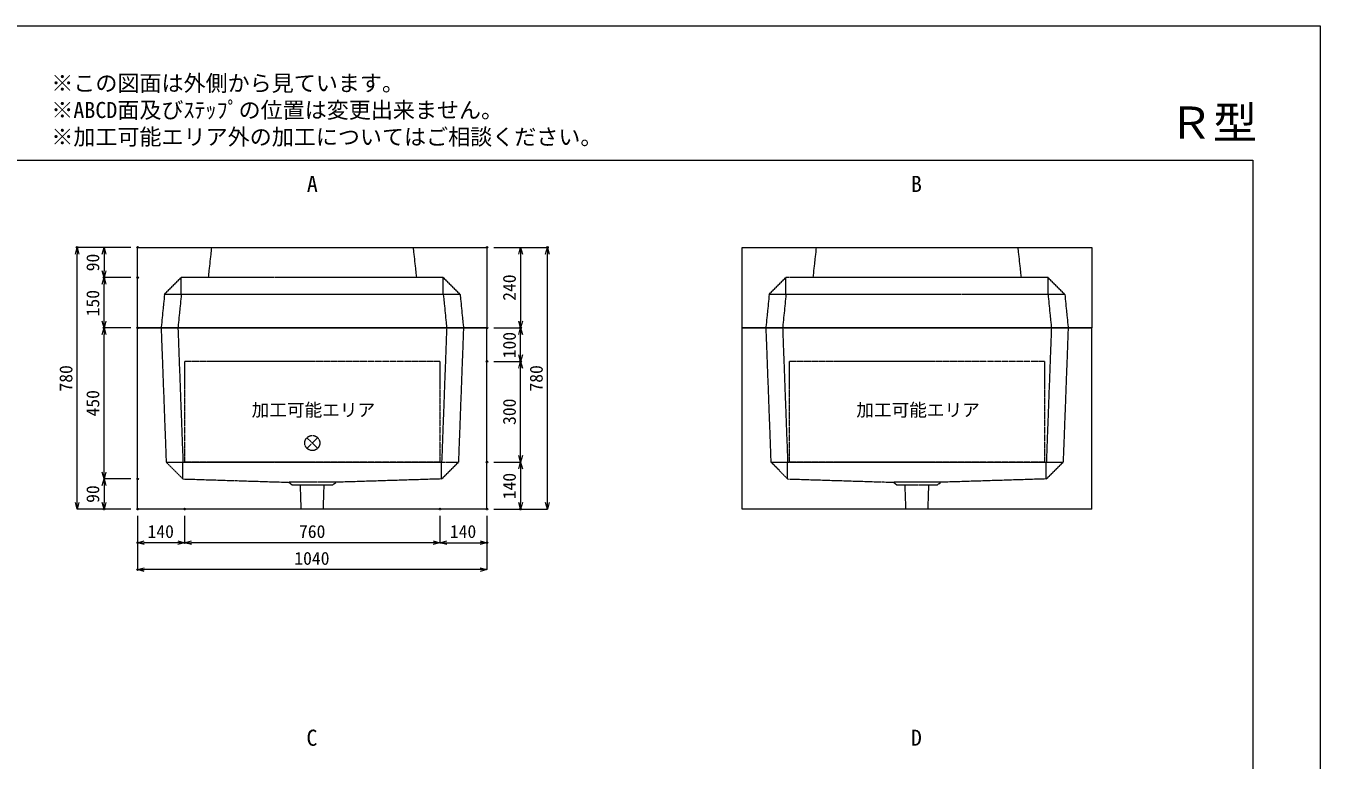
# Model space of a CAD drawing. Units: millimetres, scale not verified. Extents: x -2970 to 2970, y -2100 to 2100.
# Drawn here: x -883 to 2970, y -88 to 2100 of the extents above; entities that cross this region are included whole.
import ezdxf
from ezdxf.enums import TextEntityAlignment as Align

# ---------------------------------------------------------------- set-up
doc = ezdxf.new("R2010")
doc.units = ezdxf.units.MM
doc.header["$LTSCALE"] = 10
doc.header["$PDMODE"] = 32
doc.header["$PDSIZE"] = 5
doc.linetypes.add('LONG_DASHED1', pattern=[7, 6, -1])
doc.linetypes.add('LONG_DOUBLE_CHAIN', pattern=[21.8, 18, -1, 0.6, -0.6, 0.6, -1])
for name, color, linetype, lineweight in [('0-0_D-TTL', 7, 'Continuous', 9), ('0-1_Defpoints', 7, 'Continuous', 9), ('0-3_D-TTL-TXT', 7, 'Continuous', 9), ('0-4_D-STR-TXT', 7, 'Continuous', 9), ('0-5_D-STR-DIM', 3, 'Continuous', 9), ('0-6_0', 7, 'Continuous', 9), ('0-7_D-STR', 7, 'LONG_DASHED1', 9), ('0-9_D-STR-STR5', 1, 'LONG_DOUBLE_CHAIN', 9)]:
    doc.layers.add(name, color=color, linetype=linetype, lineweight=lineweight)
doc.styles.add('ＭＳ ゴシック', font='')
doc.styles.get('ＭＳ ゴシック').set_extended_font_data('MS Gothic')

# ---------------------------------------------------------------- blocks, each defined once
blk = doc.blocks.new('A$C4DE05FD1')
at = {"layer": '0-0_D-TTL', "color": 134}
for p, q in [((2000, 38000), (57400, 38000)), ((57400, 38000), (57400, 2000))]:
    blk.add_line(p, q, dxfattribs=at)
at = {"layer": '0-1_Defpoints', "color": 134}
for p, q in [((0, 42000), (59400, 42000)), ((59400, 42000), (59400, 0))]:
    blk.add_line(p, q, dxfattribs=at)
at = {"layer": '0-3_D-TTL-TXT', "style": 'ＭＳ ゴシック'}
for s, p in [('※この図面は外側から見ています。', (21630.5, 39907.8)), ('※ABCD面及びｽﾃｯﾌﾟの位置は変更出来ません。', (21630.5, 39107.8)), ('※加工可能エリア外の加工についてはご相談ください。', (21630.5, 38307.8))]:
    blk.add_text(s, height=481.1, dxfattribs=at).set_placement(p, align=Align.BOTTOM_LEFT)
blk = doc.blocks.new('_Open30')
at = {"layer": '0-6_0'}
blk.add_line((0, 0), (-10, 0), dxfattribs=at)
blk.add_lwpolyline([(-10, 2.679), (0, 0), (-10, -2.679)], dxfattribs=at)
blk = doc.blocks.new('A$C31CA379A')
at = {"layer": '0-4_D-STR-TXT', "style": 'ＭＳ ゴシック'}
for s, p in [('A', (-162.9, -1095.3)), ('B', (17819.3, -1095.3)), ('C', (-175.7, -17595.3)), ('D', (17819.3, -17595.3))]:
    blk.add_text(s, height=481.1, dxfattribs=at).set_placement(p, align=Align.BOTTOM_LEFT)
blk = doc.blocks.new('A$C533A0D9A')
at = {"layer": '0-7_D-STR'}
for p, q in [((-3000, 2400), (-3100, 1500)), ((3000, 2400), (3100, 1500)), ((-4400, 1000), (-3900, 1500)), ((-3900, 1000), (-3900, 1500)), ((3900, 1000), (3900, 1500)), ((-4400, 1000), (-4500, 0)), ((4400, 1000), (-4400, 1000)), ((-3900, 1000), (-4000, 0)), ((3900, 1000), (4000, 0)), ((4400, 1000), (4500, 0))]:
    blk.add_line(p, q, dxfattribs=at)
at = {"layer": '0-7_D-STR', "linetype": 'Continuous'}
for p in [(5200, 2400), (-5200, 0)]:
    blk.add_line(p, (5200, 0), dxfattribs=at)
blk.add_lwpolyline([(-5200, 0), (-5200, 2400), (5200, 2400)], dxfattribs=at)
at = {"layer": '0-7_D-STR'}
blk.add_lwpolyline([(4400, 1000), (3900, 1500), (-3900, 1500)], dxfattribs=at)
blk = doc.blocks.new('A$C04B4267E')
at = {"layer": '0-7_D-STR', "linetype": 'Continuous'}
for p, q in [((5200, 0), (-5200, 0)), ((-5200, -5400), (-5200, 0)), ((5200, -5400), (5200, 0)), ((5200, -5400), (-5200, -5400))]:
    blk.add_line(p, q, dxfattribs=at)
at = {"layer": '0-7_D-STR'}
for p, q in [((-4500, 0), (-4350, -4000)), ((-4000, 0), (-3850, -4000)), ((4000, 0), (3850, -4000)), ((4500, 0), (4350, -4000)), ((-3850, -4500), (-4350, -4000)), ((-4350, -4000), (4350, -4000)), ((-3850, -4500), (-3850, -4000)), ((3850, -4500), (4350, -4000)), ((3850, -4500), (3850, -4000)), ((-3850, -4500), (-700, -4600)), ((-600, -4690), (-700, -4600)), ((700, -4600), (-700, -4600)), ((600, -4690), (700, -4600)), ((3850, -4500), (700, -4600)), ((600, -4690), (-600, -4690)), ((-329.8, -5400), (-352.5, -4690)), ((329.8, -5400), (352.5, -4690))]:
    blk.add_line(p, q, dxfattribs=at)
at = {"layer": '0-9_D-STR-STR5'}
for p, q in [((-3800, -1000), (-3800, -4000)), ((3800, -1000), (-3800, -1000)), ((3800, -1000), (3800, -4000)), ((3800, -4000), (-3800, -4000))]:
    blk.add_line(p, q, dxfattribs=at)
blk = doc.blocks.new('A$C1C640AAB')
at = {"layer": '0-9_D-STR-STR5'}
for p, q in [((-159.1, -159.1), (159.1, 159.1)), ((-159.1, 159.1), (159.1, -159.1))]:
    blk.add_line(p, q, dxfattribs=at)
blk.add_circle((0, 0), 225, dxfattribs=at)
blk = doc.blocks.new('A$C25b76683')
at = {"layer": '0-7_D-STR'}
blk.add_blockref('A$C04B4267E', (0, 0), dxfattribs=at)
at = {"layer": '0-9_D-STR-STR5'}
blk.add_blockref('A$C1C640AAB', (0, -3430), dxfattribs=at)

msp = doc.modelspace()

# ---------------------------------------------------------------- linework, layer by layer
at = {"layer": '0-1_Defpoints'}
for p in [(-730, 1440), (-550, 1440), (-550, 1440), (490, 1440), (490, 1440), (670, 1440), (-650, 1350), (-550, 1350), (-650, 1200), (-550, 1200), (490, 1200), (590, 1200), (490, 1100), (590, 1100), (490, 800), (490, 800), (-550, 750), (-650, 660), (-550, 660), (-550, 660), (-410, 660), (350, 660), (490, 660), (490, 660), (590, 660), (-550, 560), (-410, 560), (490, 560), (-550, 480)]:
    msp.add_point(p, dxfattribs=at)
at = {"layer": '0-5_D-STR-DIM'}
for p, q in [((-570, 1440), (-730, 1440)), ((-570, 1440), (-650, 1440)), ((510, 1440), (590, 1440)), ((510, 1440), (670, 1440)), ((-730, 680), (-730, 1420)), ((-650, 1420), (-650, 1370)), ((590, 1420), (590, 1220)), ((670, 680), (670, 1420)), ((-570, 1350), (-650, 1350)), ((-570, 1350), (-650, 1350)), ((-650, 1220), (-650, 1330)), ((-570, 1200), (-650, 1200)), ((-570, 1200), (-650, 1200)), ((510, 1200), (590, 1200)), ((510, 1200), (590, 1200)), ((-650, 770), (-650, 1180)), ((590, 1120), (590, 1180)), ((510, 1100), (590, 1100)), ((510, 1100), (590, 1100)), ((590, 820), (590, 1080)), ((510, 800), (590, 800)), ((510, 800), (590, 800)), ((590, 780), (590, 680)), ((-570, 750), (-650, 750)), ((-570, 750), (-650, 750)), ((-650, 730), (-650, 680)), ((-570, 660), (-730, 660)), ((-570, 660), (-650, 660)), ((510, 660), (590, 660)), ((510, 660), (670, 660)), ((-550, 640), (-550, 480)), ((-550, 640), (-550, 560)), ((-410, 640), (-410, 560)), ((-410, 640), (-410, 560)), ((350, 640), (350, 560)), ((350, 640), (350, 560)), ((490, 640), (490, 560)), ((490, 640), (490, 480)), ((-430, 560), (-530, 560)), ((330, 560), (-390, 560)), ((370, 560), (470, 560)), ((470, 480), (-530, 480))]:
    msp.add_line(p, q, dxfattribs=at)

# ---------------------------------------------------------------- block references
at = {"layer": '0-0_D-TTL', "xscale": 0.1, "yscale": 0.1}
msp.add_blockref('A$C4DE05FD1', (-2970, -2100), dxfattribs=at)
at = {"layer": '0-4_D-STR-TXT', "xscale": 0.1, "yscale": 0.1}
msp.add_blockref('A$C31CA379A', (-30, 1700), dxfattribs=at)
at = {"layer": '0-5_D-STR-DIM', "xscale": 2, "yscale": 2}
for p, rotation in [((-730, 1440), 90), ((-650, 1440), 90), ((590, 1440), 90), ((670, 1440), 90), ((-650, 1350), 270), ((-650, 1350), 90), ((-650, 1200), 270), ((-650, 1200), 90), ((590, 1200), 270), ((590, 1200), 90), ((590, 1100), 270), ((590, 1100), 90), ((590, 800), 270), ((590, 800), 90), ((-650, 750), 270), ((-650, 750), 90), ((-730, 660), 270), ((-650, 660), 270), ((590, 660), 270), ((670, 660), 270), ((-550, 560), 180), ((-410, 560), 180), ((350, 560), 180), ((-550, 480), 180)]:
    msp.add_blockref('_Open30', p, dxfattribs=dict(at, rotation=rotation))
for p in [(-410, 560), (350, 560), (490, 560), (490, 480)]:
    msp.add_blockref('_Open30', p, dxfattribs=at)
at = {"layer": '0-7_D-STR', "xscale": 0.1, "yscale": 0.1}
for name, p in [('A$C533A0D9A', (-30, 1200)), ('A$C533A0D9A', (1770, 1200)), ('A$C25b76683', (-30, 1200)), ('A$C04B4267E', (1770, 1200))]:
    msp.add_blockref(name, p, dxfattribs=at)

# ---------------------------------------------------------------- texts
at = {"layer": '0-3_D-TTL-TXT', "style": 'ＭＳ ゴシック'}
msp.add_text('Ｒ型', height=96.21, dxfattribs=at).set_placement((2519.8, 1734.55), align=Align.BOTTOM_LEFT)
at = {"layer": '0-5_D-STR-DIM', "style": 'ＭＳ ゴシック'}
for s, p in [('90', (-652.6, 1368.7)), ('240', (587.4, 1280.8)), ('150', (-652.6, 1234.48)), ('100', (587.4, 1109.48)), ('780', (-732.6, 1010.4)), ('780', (667.4, 1010.4)), ('450', (-652.6, 936.2)), ('300', (587.4, 910.9)), ('140', (587.4, 689.48)), ('90', (-652.6, 678.7))]:
    msp.add_text(s, height=38.49, rotation=90, dxfattribs=at).set_placement(p, align=Align.BOTTOM_LEFT)
for s, p in [('140', (-520.52, 562.6)), ('760', (-69.6, 562.6)), ('140', (379.48, 562.6)), ('1040', (-83.52, 482.6))]:
    msp.add_text(s, height=38.49, dxfattribs=at).set_placement(p, align=Align.BOTTOM_LEFT)
at = {"layer": '0-9_D-STR-STR5', "style": 'ＭＳ ゴシック'}
for p in [(-210.48, 924.75), (1589.52, 924.75)]:
    msp.add_text('加工可能エリア', height=38.49, dxfattribs=at).set_placement(p, align=Align.BOTTOM_LEFT)

doc.saveas('drawing.dxf')
